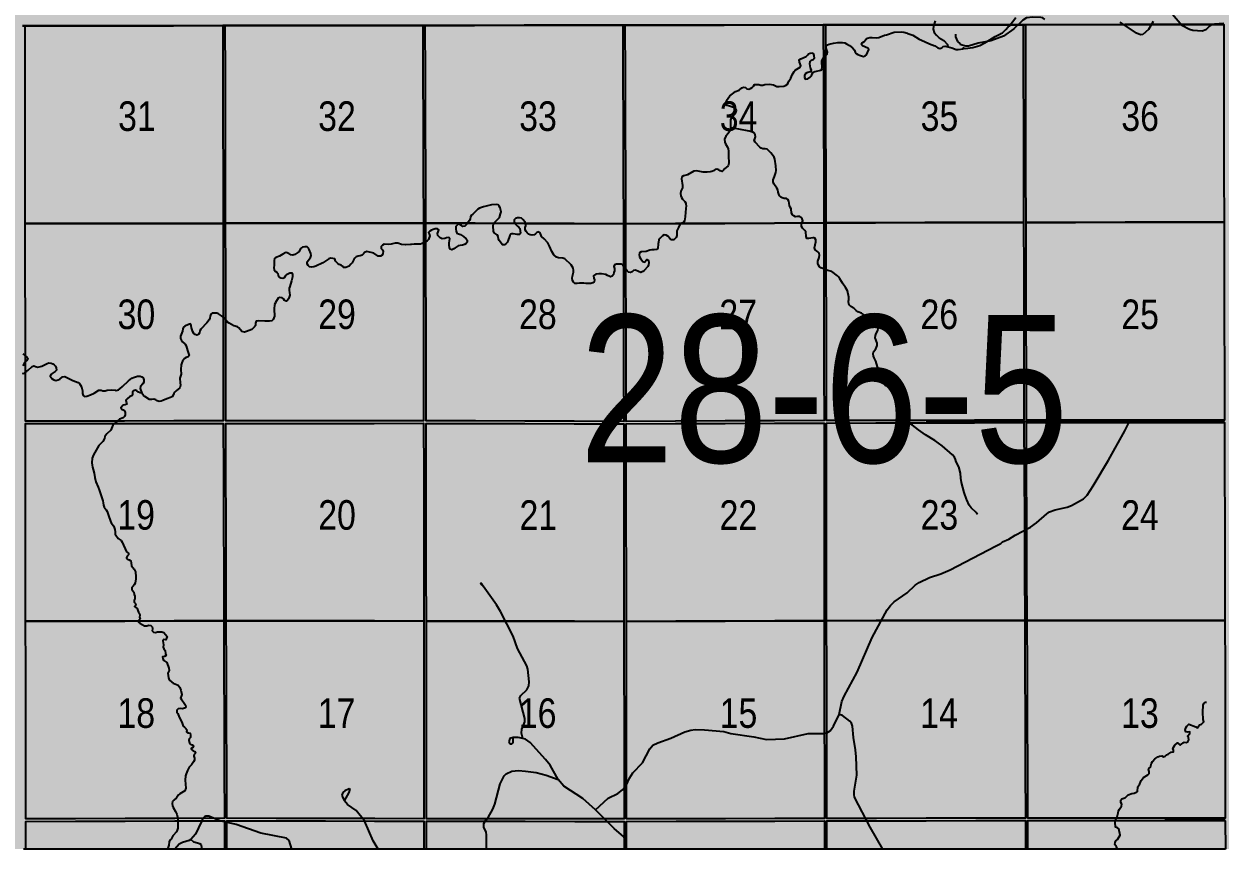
# Model space of a CAD drawing. Extents: x 639460 to 650829, y 5702863 to 5715975.
# Drawn here: x 645853.1 to 646177, y 5711990 to 5712213.5 of the extents above; entities that cross this region are included whole.
import ezdxf

# ---------------------------------------------------------------- set-up
doc = ezdxf.new("R2010")
doc.units = 0
doc.header["$LTSCALE"] = 5
doc.linetypes.add('DASHED2', pattern=[9.525, 6.35, -3.175])
for name, color, linetype in [('Quarters', 8, 'Continuous'), ('RoadSeg', 57, 'DASHED2'), ('T-WATER', 160, 'Continuous')]:
    doc.layers.add(name, color=color, linetype=linetype)
doc.layers.add('ROUTE-MAP-BACKGROUND-H', color=7, linetype='Continuous', true_color=0xf0ebff)
doc.styles.add('120', font='ARIALN.TTF', dxfattribs={"height": 13})

msp = doc.modelspace()

# ---------------------------------------------------------------- hatches: boundary and pattern name
at = {"layer": 'ROUTE-MAP-BACKGROUND-H'}
h = msp.add_hatch(color=256, dxfattribs=at)
h.dxf.hatch_style = 1
h.paths.add_polyline_path([(644722.08, 5712923.1), (644716.33, 5711989.96), (646823.87, 5711989.96), (646818.02, 5712923.32)])

# ---------------------------------------------------------------- linework, layer by layer
at = {"layer": 'Quarters'}
for points in [[(645852.75, 5712212.99), (645853.42, 5712212.99), (645880.18, 5712213.02), (645906.95, 5712213.06), (645907.62, 5712213.06), (645934.39, 5712213.09), (645961.13, 5712213.12), (645961.8, 5712213.12), (645988.54, 5712213.16), (646015.3, 5712213.19), (646015.97, 5712213.19), (646042.77, 5712213.22), (646069.57, 5712213.26), (646070.24, 5712213.26), (646096.98, 5712213.29), (646123.73, 5712213.32), (646124.4, 5712213.32), (646151.21, 5712213.36), (646178.02, 5712213.39)], [(646178.02, 5712213.39), (646151.21, 5712213.36), (646124.4, 5712213.32), (646123.73, 5712213.32), (646096.98, 5712213.29), (646070.24, 5712213.26), (646069.57, 5712213.26), (646042.77, 5712213.22), (646015.97, 5712213.19), (646015.3, 5712213.19), (645988.54, 5712213.16), (645961.8, 5712213.12), (645961.13, 5712213.12), (645934.39, 5712213.09), (645907.62, 5712213.06), (645906.95, 5712213.06), (645880.18, 5712213.02), (645853.42, 5712212.99), (645852.75, 5712212.99)], [(646178.47, 5711989.96), (645852.98, 5711989.96)]]:
    msp.add_lwpolyline(points, dxfattribs=at)
for points in [[(645866.87, 5712159.46), (645853.47, 5712159.45), (645853.45, 5712172.83), (645853.44, 5712186.22), (645853.43, 5712199.61), (645853.42, 5712212.99), (645866.8, 5712213.01), (645880.18, 5712213.02), (645893.57, 5712213.04), (645906.95, 5712213.06), (645906.98, 5712199.67), (645907, 5712186.28), (645907.03, 5712172.89), (645907.06, 5712159.49), (645893.66, 5712159.48), (645880.26, 5712159.47), (645866.87, 5712159.46)], [(645921.12, 5712159.51), (645907.73, 5712159.5), (645907.7, 5712172.89), (645907.67, 5712186.28), (645907.65, 5712199.67), (645907.62, 5712213.06), (645921.01, 5712213.07), (645934.39, 5712213.09), (645947.76, 5712213.11), (645961.13, 5712213.12), (645961.17, 5712199.73), (645961.21, 5712186.33), (645961.26, 5712172.94), (645961.3, 5712159.55), (645947.9, 5712159.53), (645934.51, 5712159.52), (645921.12, 5712159.51)], [(645975.34, 5712159.5), (645961.97, 5712159.55), (645961.92, 5712172.94), (645961.88, 5712186.33), (645961.84, 5712199.73), (645961.8, 5712213.12), (645975.17, 5712213.14), (645988.54, 5712213.16), (646001.92, 5712213.17), (646015.3, 5712213.19), (646015.34, 5712199.65), (646015.38, 5712186.12), (646015.42, 5712172.74), (646015.46, 5712159.36), (646002.09, 5712159.41), (645988.71, 5712159.45), (645975.34, 5712159.5)], [(646029.53, 5712159.43), (646016.13, 5712159.36), (646016.09, 5712172.74), (646016.05, 5712186.12), (646016.01, 5712199.66), (646015.97, 5712213.19), (646029.37, 5712213.21), (646042.77, 5712213.22), (646056.17, 5712213.24), (646069.57, 5712213.26), (646069.61, 5712199.83), (646069.65, 5712186.41), (646069.69, 5712173.02), (646069.73, 5712159.63), (646056.33, 5712159.56), (646042.93, 5712159.49), (646029.53, 5712159.43)], [(646083.76, 5712159.66), (646070.4, 5712159.63), (646070.36, 5712173.02), (646070.32, 5712186.41), (646070.28, 5712199.83), (646070.24, 5712213.26), (646083.61, 5712213.27), (646096.98, 5712213.29), (646110.35, 5712213.3), (646123.73, 5712213.32), (646123.75, 5712199.93), (646123.78, 5712186.53), (646123.81, 5712173.14), (646123.83, 5712159.74), (646110.47, 5712159.72), (646097.12, 5712159.69), (646083.76, 5712159.66)], [(646137.91, 5712159.76), (646124.5, 5712159.74), (646124.48, 5712173.14), (646124.45, 5712186.53), (646124.42, 5712199.93), (646124.4, 5712213.32), (646137.8, 5712213.34), (646151.21, 5712213.36), (646164.62, 5712213.37), (646178.02, 5712213.39), (646178.05, 5712199.99), (646178.08, 5712186.59), (646178.1, 5712173.19), (646178.13, 5712159.79), (646164.72, 5712159.78), (646151.32, 5712159.77), (646137.91, 5712159.76)], [(645866.91, 5712105.92), (645853.52, 5712105.9), (645853.51, 5712119.29), (645853.49, 5712132.67), (645853.48, 5712146.06), (645853.47, 5712159.45), (645866.87, 5712159.46), (645880.26, 5712159.47), (645893.66, 5712159.48), (645907.06, 5712159.49), (645907.07, 5712146.11), (645907.07, 5712132.73), (645907.08, 5712119.35), (645907.09, 5712105.97), (645893.7, 5712105.95), (645880.31, 5712105.94), (645866.91, 5712105.92)], [(645921.16, 5712105.97), (645907.76, 5712105.97), (645907.75, 5712119.35), (645907.74, 5712132.73), (645907.74, 5712146.11), (645907.73, 5712159.5), (645921.12, 5712159.51), (645934.51, 5712159.52), (645947.9, 5712159.53), (645961.3, 5712159.55), (645961.31, 5712146.16), (645961.33, 5712132.77), (645961.34, 5712119.38), (645961.36, 5712105.99), (645947.96, 5712105.98), (645934.56, 5712105.98), (645921.16, 5712105.97)], [(645975.4, 5712105.95), (645962.03, 5712105.98), (645962.01, 5712119.37), (645962, 5712132.76), (645961.98, 5712146.16), (645961.97, 5712159.55), (645975.34, 5712159.5), (645988.71, 5712159.45), (646002.09, 5712159.41), (646015.46, 5712159.36), (646015.48, 5712145.98), (646015.49, 5712132.6), (646015.51, 5712119.22), (646015.53, 5712105.84), (646002.15, 5712105.88), (645988.77, 5712105.91), (645975.4, 5712105.95)], [(646029.59, 5712105.9), (646016.2, 5712105.84), (646016.18, 5712119.22), (646016.16, 5712132.6), (646016.15, 5712145.98), (646016.13, 5712159.36), (646029.53, 5712159.43), (646042.93, 5712159.49), (646056.33, 5712159.56), (646069.73, 5712159.63), (646069.74, 5712146.24), (646069.75, 5712132.85), (646069.77, 5712119.45), (646069.78, 5712106.06), (646056.38, 5712106.01), (646042.99, 5712105.95), (646029.59, 5712105.9)], [(646083.82, 5712106.09), (646070.45, 5712106.06), (646070.44, 5712119.46), (646070.42, 5712132.85), (646070.41, 5712146.24), (646070.4, 5712159.63), (646083.76, 5712159.66), (646097.12, 5712159.69), (646110.47, 5712159.72), (646123.83, 5712159.74), (646123.86, 5712146.35), (646123.89, 5712132.96), (646123.91, 5712119.56), (646123.94, 5712106.17), (646110.57, 5712106.14), (646097.19, 5712106.12), (646083.82, 5712106.09)], [(646138.02, 5712106.17), (646124.61, 5712106.17), (646124.58, 5712119.56), (646124.56, 5712132.96), (646124.53, 5712146.35), (646124.5, 5712159.74), (646137.91, 5712159.76), (646151.32, 5712159.77), (646164.72, 5712159.78), (646178.13, 5712159.79), (646178.16, 5712146.39), (646178.19, 5712132.99), (646178.21, 5712119.59), (646178.24, 5712106.19), (646164.83, 5712106.19), (646151.42, 5712106.18), (646138.02, 5712106.17)], [(645866.99, 5712051.72), (645853.57, 5712051.69), (645853.56, 5712065.07), (645853.55, 5712078.46), (645853.53, 5712091.84), (645853.52, 5712105.23), (645866.91, 5712105.25), (645880.31, 5712105.27), (645893.7, 5712105.28), (645907.09, 5712105.3), (645907.13, 5712091.93), (645907.16, 5712078.56), (645907.2, 5712065.18), (645907.24, 5712051.81), (645893.82, 5712051.78), (645880.4, 5712051.75), (645866.99, 5712051.72)], [(645921.28, 5712051.8), (645907.91, 5712051.81), (645907.87, 5712065.18), (645907.83, 5712078.56), (645907.8, 5712091.93), (645907.76, 5712105.3), (645921.16, 5712105.31), (645934.56, 5712105.31), (645947.96, 5712105.31), (645961.36, 5712105.32), (645961.37, 5712091.93), (645961.39, 5712078.53), (645961.4, 5712065.14), (645961.42, 5712051.75), (645948.04, 5712051.77), (645934.66, 5712051.78), (645921.28, 5712051.8)], [(645975.46, 5712051.73), (645962.09, 5712051.75), (645962.07, 5712065.14), (645962.06, 5712078.53), (645962.04, 5712091.92), (645962.03, 5712105.31), (645975.4, 5712105.28), (645988.77, 5712105.24), (646002.15, 5712105.21), (646015.53, 5712105.17), (646015.54, 5712091.79), (646015.56, 5712078.41), (646015.58, 5712065.03), (646015.59, 5712051.65), (646002.22, 5712051.68), (645988.84, 5712051.7), (645975.46, 5712051.73)], [(646029.65, 5712051.7), (646016.26, 5712051.66), (646016.25, 5712065.04), (646016.23, 5712078.42), (646016.21, 5712091.8), (646016.2, 5712105.17), (646029.59, 5712105.23), (646042.99, 5712105.28), (646056.39, 5712105.34), (646069.78, 5712105.39), (646069.79, 5712092), (646069.8, 5712078.61), (646069.82, 5712065.22), (646069.83, 5712051.83), (646056.44, 5712051.79), (646043.05, 5712051.74), (646029.65, 5712051.7)], [(646083.91, 5712051.86), (646070.5, 5712051.83), (646070.49, 5712065.22), (646070.47, 5712078.61), (646070.46, 5712092), (646070.45, 5712105.4), (646083.82, 5712105.42), (646097.2, 5712105.45), (646110.57, 5712105.47), (646123.94, 5712105.5), (646123.99, 5712092.11), (646124.04, 5712078.71), (646124.09, 5712065.32), (646124.13, 5712051.93), (646110.72, 5712051.91), (646097.32, 5712051.88), (646083.91, 5712051.86)], [(646138.19, 5712051.93), (646124.8, 5712051.93), (646124.75, 5712065.32), (646124.71, 5712078.71), (646124.66, 5712092.11), (646124.61, 5712105.5), (646138.02, 5712105.5), (646151.43, 5712105.51), (646164.83, 5712105.52), (646178.24, 5712105.52), (646178.27, 5712092.12), (646178.3, 5712078.72), (646178.32, 5712065.32), (646178.35, 5712051.92), (646164.96, 5712051.92), (646151.58, 5712051.93), (646138.19, 5712051.93)], [(645867.07, 5711998.19), (645853.63, 5711998.14), (645853.61, 5712011.53), (645853.6, 5712024.91), (645853.59, 5712038.3), (645853.57, 5712051.69), (645866.99, 5712051.72), (645880.4, 5712051.75), (645893.82, 5712051.78), (645907.24, 5712051.81), (645907.27, 5712038.44), (645907.31, 5712025.07), (645907.35, 5712011.69), (645907.38, 5711998.32), (645893.94, 5711998.27), (645880.5, 5711998.23), (645867.07, 5711998.19)], [(645921.4, 5711998.28), (645908.05, 5711998.32), (645908.02, 5712011.69), (645907.98, 5712025.06), (645907.94, 5712038.44), (645907.91, 5712051.81), (645921.28, 5712051.8), (645934.66, 5712051.78), (645948.04, 5712051.77), (645961.42, 5712051.75), (645961.43, 5712038.36), (645961.45, 5712024.97), (645961.45, 5712011.58), (645961.45, 5711998.19), (645948.1, 5711998.22), (645934.75, 5711998.25), (645921.4, 5711998.28)], [(645975.5, 5711998.18), (645962.12, 5711998.19), (645962.12, 5712011.58), (645962.12, 5712024.97), (645962.1, 5712038.36), (645962.09, 5712051.75), (645975.46, 5712051.73), (645988.84, 5712051.7), (646002.22, 5712051.68), (646015.59, 5712051.65), (646015.61, 5712038.27), (646015.62, 5712024.9), (646015.63, 5712011.51), (646015.64, 5711998.13), (646002.26, 5711998.14), (645988.88, 5711998.16), (645975.5, 5711998.18)], [(646029.71, 5711998.17), (646016.31, 5711998.13), (646016.3, 5712011.51), (646016.29, 5712024.9), (646016.28, 5712038.28), (646016.26, 5712051.66), (646029.65, 5712051.7), (646043.05, 5712051.74), (646056.44, 5712051.79), (646069.83, 5712051.83), (646069.84, 5712038.44), (646069.86, 5712025.05), (646069.87, 5712011.66), (646069.88, 5711998.26), (646056.49, 5711998.23), (646043.11, 5711998.2), (646029.71, 5711998.17)], [(646083.99, 5711998.29), (646070.55, 5711998.27), (646070.54, 5712011.66), (646070.53, 5712025.05), (646070.51, 5712038.44), (646070.5, 5712051.83), (646083.91, 5712051.86), (646097.32, 5712051.88), (646110.72, 5712051.91), (646124.13, 5712051.93), (646124.18, 5712038.54), (646124.23, 5712025.15), (646124.28, 5712011.75), (646124.32, 5711998.36), (646110.88, 5711998.34), (646097.44, 5711998.31), (646083.99, 5711998.29)], [(646138.36, 5711998.35), (646124.99, 5711998.36), (646124.95, 5712011.75), (646124.9, 5712025.15), (646124.85, 5712038.54), (646124.8, 5712051.93), (646138.19, 5712051.93), (646151.58, 5712051.93), (646164.96, 5712051.92), (646178.35, 5712051.92), (646178.38, 5712038.52), (646178.4, 5712025.12), (646178.43, 5712011.72), (646178.46, 5711998.32), (646165.09, 5711998.33), (646151.73, 5711998.34), (646138.36, 5711998.35)], [(645907.39, 5711989.96), (645853.64, 5711989.96), (645853.63, 5711997.47), (645867.07, 5711997.52), (645880.51, 5711997.56), (645893.94, 5711997.6), (645907.38, 5711997.65), (645907.39, 5711989.96)], [(645961.45, 5711989.96), (645908.06, 5711989.96), (645908.05, 5711997.65), (645921.4, 5711997.61), (645934.74, 5711997.58), (645948.09, 5711997.55), (645961.45, 5711997.52), (645961.45, 5711989.96)], [(646015.63, 5711989.96), (645962.12, 5711989.96), (645962.12, 5711997.52), (645975.5, 5711997.51), (645988.88, 5711997.49), (646002.26, 5711997.47), (646015.64, 5711997.46), (646015.63, 5711989.96)], [(646069.9, 5711989.96), (646016.3, 5711989.96), (646016.31, 5711997.46), (646029.71, 5711997.5), (646043.11, 5711997.53), (646056.49, 5711997.56), (646069.88, 5711997.59), (646069.9, 5711989.96)], [(646124.35, 5711989.96), (646070.57, 5711989.96), (646070.55, 5711997.6), (646083.99, 5711997.62), (646097.44, 5711997.64), (646110.88, 5711997.67), (646124.33, 5711997.69), (646124.35, 5711989.96)], [(646178.47, 5711989.96), (646125.02, 5711989.96), (646125, 5711997.69), (646138.36, 5711997.68), (646151.73, 5711997.67), (646165.1, 5711997.66), (646178.46, 5711997.65), (646178.47, 5711989.96)]]:
    msp.add_lwpolyline(points, close=True, dxfattribs=at)
at = {"layer": 'RoadSeg'}
msp.add_line((646151.28, 5712103.29), (646152.52, 5712105.82), dxfattribs=at)
for points in [[(646129.58, 5712214.75), (646129.06, 5712215.13), (646128.53, 5712215.28), (646126.3, 5712215.31), (646124.66, 5712215.13), (646123.65, 5712214.52), (646121.21, 5712212.23), (646118.39, 5712210.18), (646114.92, 5712208.91), (646111.54, 5712208.31), (646108.88, 5712207.49), (646108.18, 5712207.47), (646106.83, 5712207.85), (646106.77, 5712208.12), (646106.02, 5712208.8), (646105.46, 5712210.02), (646105.48, 5712210.72)], [(646158.88, 5712214.2), (646157.69, 5712211.97), (646156.11, 5712210.62), (646155.45, 5712210.57), (646154.39, 5712211.04), (646149.95, 5712213.96)], [(646178.02, 5712213.63), (646175.55, 5712213.49), (646174.68, 5712213.28), (646174.14, 5712212.93), (646173.18, 5712211.93), (646172.23, 5712211.59), (646169.67, 5712211.73), (646168.78, 5712211.99), (646166.68, 5712213.11), (646164.13, 5712216.05)], [(646152.52, 5712105.82), (646133.66, 5712105.86), (646109.8, 5712105.62), (646097.46, 5712105.65)], [(646178.24, 5712105.83), (646164.44, 5712105.81), (646163.78, 5712105.93), (646152.52, 5712105.82)], [(646073.9, 5712026.41), (646074.6, 5712029.98), (646075.21, 5712031.43), (646078.73, 5712037.89), (646082.8, 5712047.3), (646086.91, 5712054.78), (646087.75, 5712055.99), (646088.81, 5712056.99), (646092.28, 5712059.39), (646094.5, 5712061.46), (646095.59, 5712062.16), (646098.39, 5712063.51), (646101.45, 5712064.55), (646103.92, 5712065.65), (646116.26, 5712071.99), (646117.65, 5712072.75), (646118.09, 5712073.17), (646119.85, 5712073.95), (646121.51, 5712075), (646125.67, 5712077.18), (646127.37, 5712078.36), (646130.11, 5712080.81), (646130.85, 5712081.29), (646132.37, 5712081.88), (646135.66, 5712082.59), (646136.8, 5712083.05), (646140.09, 5712084.89), (646141.05, 5712085.86), (646142.69, 5712088.35), (646146.82, 5712095.32), (646151.28, 5712103.29)], [(645977.43, 5712061.18), (645977.15, 5712061.92), (645976.79, 5712062.03), (645976.81, 5712061.69), (645977.43, 5712061.18)], [(645988.26, 5712019.95), (645987.84, 5712021.36), (645987.97, 5712022.43), (645988.73, 5712024.44), (645988.75, 5712025.37), (645987.28, 5712030.84), (645987.67, 5712031.6), (645989.34, 5712033.11), (645989.87, 5712034.17), (645989.91, 5712035.26), (645989.54, 5712038.67), (645989.3, 5712039.58), (645986.8, 5712044.35), (645985.6, 5712047.68), (645982.2, 5712054.34), (645981.11, 5712056.11), (645977.43, 5712061.18)], [(646007.93, 5712000.63), (646011.32, 5712003.76), (646013.98, 5712005.05), (646015.21, 5712006.02), (646016.21, 5712007.19), (646017.13, 5712009.16), (646018.04, 5712010.66), (646020.62, 5712013.35), (646022.63, 5712017.13), (646023.39, 5712018.1), (646024.74, 5712018.77), (646028.31, 5712020.03), (646032.12, 5712021.72), (646033.74, 5712022.2), (646034.91, 5712022.34), (646037.44, 5712022.3), (646042.62, 5712021.78), (646044.54, 5712021.29), (646050.81, 5712020.34), (646054.18, 5712019.65), (646059.09, 5712019.84), (646065.46, 5712021.32), (646069.62, 5712021.3), (646070.59, 5712021.5), (646071.48, 5712022.04), (646072.34, 5712023.22), (646073.9, 5712026.41)], [(646085.75, 5711989.96), (646082.25, 5711995.88), (646078.08, 5712004), (646077.91, 5712004.77), (646077.96, 5712005.63), (646078.69, 5712010.01), (646078.53, 5712014.91), (646078.35, 5712016.85), (646077.75, 5712020.23), (646077.54, 5712023.24), (646077.23, 5712024.04), (646076.75, 5712024.59), (646074.82, 5712026.11), (646073.9, 5712026.41)], [(645985.57, 5712020.2), (645984.67, 5712019.96), (645984.41, 5712019), (645984.82, 5712018.49), (645985.22, 5712018.44), (645985.6, 5712018.76), (645985.57, 5712020.2)], [(645988.26, 5712019.95), (645986.97, 5712020.19), (645985.57, 5712020.2)], [(645997.77, 5712008.78), (645995.62, 5712012.71), (645994.36, 5712014.25), (645990.2, 5712018.8), (645988.96, 5712019.73), (645988.26, 5712019.95)], [(645978.39, 5711989.96), (645978.35, 5711993.86), (645978.27, 5711994.52), (645977.68, 5711995.94), (645977.67, 5711996.91), (645978.16, 5711997.76), (645978.85, 5711998.54), (645980.08, 5712000.8), (645980.59, 5712002.15), (645982.04, 5712007.61), (645983.17, 5712009.77), (645983.72, 5712010.39), (645985.28, 5712011.08), (645987.01, 5712011.26), (645988.91, 5712011.11), (645991.83, 5712010.69), (645994.57, 5712009.98), (645997.77, 5712008.78)], [(645939.94, 5712003.03), (645941.17, 5712005.26), (645941.42, 5712006.15), (645941.16, 5712006.26), (645940.05, 5712005.76), (645939.43, 5712005.27), (645939.18, 5712004.58), (645939.43, 5712003.84), (645939.94, 5712003.03)], [(646007.93, 5712000.63), (646004.48, 5712003.69), (645999.28, 5712006.98), (645997.77, 5712008.78)], [(645949.06, 5711989.96), (645947.72, 5711992.21), (645945.31, 5711997.64), (645943.12, 5712000.37), (645940.71, 5712002.07), (645939.94, 5712003.03)], [(646016.2, 5711989.96), (646016.14, 5711991.9), (646015.92, 5711992.64), (646015.54, 5711993.28), (646012.94, 5711995.55), (646007.93, 5712000.63)], [(645925.65, 5711989.96), (645924.93, 5711992.3), (645924.18, 5711992.89), (645917.3, 5711994.29), (645910.57, 5711996.61), (645906.13, 5711997.61), (645903.2, 5711998.86), (645902.4, 5711998.85), (645902.03, 5711998.73), (645901.45, 5711998.18), (645901.2, 5711997.42), (645899.53, 5711994.03), (645898.33, 5711992.6)], [(646178.45, 5711998.05), (646176.7, 5711997.98), (646168.97, 5711998.06), (646162.04, 5711998.04)], [(645898.33, 5711992.6), (645897.88, 5711992.28), (645896.04, 5711991.77), (645895.16, 5711991.33), (645893.98, 5711989.96)], [(645901.04, 5711989.96), (645901.26, 5711990.32), (645901.18, 5711991.09), (645900.76, 5711991.4), (645899.1, 5711991.85), (645898.33, 5711992.6)]]:
    msp.add_lwpolyline(points, dxfattribs=at)
at = {"layer": 'T-WATER', "linetype": 'Continuous'}
for points in [[(646099.85, 5712214.34), (646099.39, 5712212.89), (646099.31, 5712212.07), (646099.64, 5712211.24), (646100.25, 5712210.44), (646100.98, 5712209.79), (646102.25, 5712209.02), (646103.23, 5712207.97), (646103.3, 5712207.33), (646104.43, 5712207.03), (646105.57, 5712206.61), (646106.15, 5712206.56), (646107.46, 5712206.79), (646107.58, 5712207.08), (646108.05, 5712206.9), (646110.11, 5712207.16), (646111.94, 5712207.66), (646113.31, 5712208.37), (646114.7, 5712209.25), (646116.14, 5712210.1), (646117.58, 5712210.88), (646117.67, 5712210.89), (646118.09, 5712211.14), (646118.54, 5712211.57), (646119.01, 5712212.05), (646119.67, 5712212.73), (646119.89, 5712212.95), (646121.74, 5712215.24)], [(646044.58, 5712185.38), (646044.58, 5712186.3), (646044.52, 5712186.92), (646044.59, 5712187.52), (646044.75, 5712188.02), (646044.99, 5712188.45), (646045.61, 5712189.15), (646045.88, 5712189.56), (646046.07, 5712190.03), (646045.84, 5712190.49), (646045.47, 5712190.78), (646045.02, 5712191.01), (646043.96, 5712191.31), (646043.49, 5712191.44), (646043.16, 5712191.99), (646043.39, 5712192.8), (646044.32, 5712194), (646045.02, 5712194.61), (646045.8, 5712195.2), (646046.78, 5712195.59), (646047.55, 5712196.19), (646047.99, 5712196.42), (646048.52, 5712196.29), (646048.85, 5712195.94), (646049.39, 5712195.84), (646049.89, 5712196.06), (646050.32, 5712196.33), (646050.66, 5712196.66), (646050.92, 5712197.07), (646051.52, 5712197.15), (646052.11, 5712197.1), (646052.64, 5712196.95), (646053.24, 5712196.94), (646053.78, 5712197.09), (646055.02, 5712197.24), (646056.12, 5712197.04), (646057.04, 5712196.61), (646057.62, 5712196.54), (646058.88, 5712196.68), (646059.38, 5712196.86), (646059.76, 5712197.15), (646060.03, 5712197.54), (646060.25, 5712198.01), (646060.78, 5712198.86), (646061.2, 5712199.77), (646061.68, 5712200.62), (646062, 5712201.01), (646063.34, 5712201.77), (646063.54, 5712202.21), (646063.35, 5712202.72), (646063.11, 5712203.18), (646063.09, 5712203.77), (646063.51, 5712204.05), (646064.94, 5712204.69), (646065.37, 5712205.16), (646065.59, 5712205.39), (646066.02, 5712205.64), (646066.03, 5712205.64), (646066.65, 5712205.68), (646066.86, 5712205.54), (646067.07, 5712204.96), (646067.13, 5712204.18), (646066.86, 5712203.77), (646066.34, 5712203.6), (646066.04, 5712203.38), (646065.94, 5712203.31), (646065.84, 5712202.75), (646066.05, 5712201.62), (646066.06, 5712201.55), (646066.26, 5712201.07), (646066.21, 5712200.56), (646066.06, 5712200.52), (646065.39, 5712200.34), (646065.11, 5712200.26), (646064.7, 5712199.99), (646064.46, 5712199.57), (646064.46, 5712198.98), (646064.74, 5712198.6), (646065.37, 5712198.61), (646065.4, 5712198.63), (646066.06, 5712199.13), (646066.09, 5712199.15), (646066.42, 5712199.5), (646066.57, 5712200), (646066.87, 5712200.44), (646067.31, 5712200.6), (646069.04, 5712200.99), (646069.25, 5712201.45), (646069.19, 5712203.41), (646069.35, 5712203.92), (646069.61, 5712204.33), (646070.68, 5712205.33), (646070.74, 5712205.86), (646070.4, 5712206.93), (646070.35, 5712207.52), (646070.7, 5712207.83), (646071.21, 5712208.01), (646072.34, 5712208.27), (646073.55, 5712208.46), (646074.83, 5712208.48), (646075.38, 5712208.36), (646075.85, 5712208.17), (646076.71, 5712207.71), (646077.46, 5712207.09), (646078.06, 5712206.4), (646078.24, 5712205.91), (646078.53, 5712205.51), (646078.94, 5712205.23), (646079.39, 5712205.03), (646080.44, 5712204.74), (646080.97, 5712204.84), (646081.33, 5712205.19), (646081.94, 5712206.61), (646081.63, 5712207), (646080.24, 5712207.62), (646079.92, 5712207.96), (646080.11, 5712208.44), (646080.53, 5712208.7), (646081.21, 5712209.37), (646081.6, 5712209.68), (646082.16, 5712209.82), (646082.83, 5712209.87), (646084.05, 5712209.77), (646084.63, 5712209.85), (646086.16, 5712210.45), (646086.74, 5712210.58), (646088.81, 5712211.25), (646090.82, 5712211.36), (646091.41, 5712211.3), (646092.42, 5712211), (646092.51, 5712210.97), (646093.86, 5712210.44), (646095.52, 5712209.39), (646096.96, 5712208.72), (646098.36, 5712208.11), (646099.84, 5712207.59), (646100.64, 5712207.03), (646101.17, 5712206.9), (646101.68, 5712207.07), (646102.09, 5712207.37), (646102.62, 5712207.53), (646103.3, 5712207.33)], [(646111.34, 5712080.63), (646110.97, 5712081.11), (646109.6, 5712082.44), (646109.05, 5712083.18), (646108.42, 5712084.54), (646108.35, 5712084.75), (646107.76, 5712086.57), (646107.05, 5712089.24), (646106.85, 5712090.49), (646106.75, 5712091.81), (646106.28, 5712093.51), (646105.57, 5712094.89), (646105.42, 5712095.5), (646105.09, 5712096.11), (646104.61, 5712096.74), (646101.76, 5712099.25), (646099.8, 5712100.64), (646097.28, 5712102.18), (646095.33, 5712103.57), (646093.78, 5712104.77), (646092.85, 5712105.32), (646092.64, 5712105.44), (646092.1, 5712105.77), (646091.85, 5712106.21), (646091.71, 5712106.76), (646091.74, 5712109.31), (646092.09, 5712110.28), (646091.69, 5712111.22), (646091.68, 5712111.24), (646091.49, 5712111.91), (646091.39, 5712112.26), (646090.92, 5712113.18), (646090.6, 5712113.56), (646089.39, 5712114.34), (646087.97, 5712114.92), (646086.98, 5712115.25), (646086.56, 5712115.51), (646086.28, 5712115.9), (646085.85, 5712116.87), (646085.51, 5712117.22), (646085.3, 5712117.69), (646085.33, 5712118.27), (646085.17, 5712118.79), (646084.31, 5712120.59), (646083.81, 5712122.16), (646083.34, 5712123.03), (646083.15, 5712123.52), (646083.11, 5712124.15), (646083.22, 5712124.68), (646083.78, 5712125.48), (646084.01, 5712125.91), (646084.18, 5712126.4), (646084.18, 5712127), (646083.65, 5712128.52), (646083.75, 5712129.09), (646083.91, 5712129.61), (646084.4, 5712130.46), (646084.48, 5712130.98), (646084.28, 5712131.44), (646083.39, 5712132.61), (646082.78, 5712133.35), (646082.03, 5712133.87), (646080.76, 5712134.63), (646079.9, 5712135.15), (646078.93, 5712135.52), (646078.5, 5712135.86), (646077.86, 5712136.53), (646077.04, 5712137), (646076.7, 5712137.29), (646076.47, 5712137.72), (646076.39, 5712138.33), (646076.41, 5712138.4), (646076.5, 5712138.89), (646076.51, 5712139.52), (646076.11, 5712141.24), (646075.6, 5712142.09), (646074.75, 5712143.27), (646074.53, 5712143.75), (646074.06, 5712144.49), (646073.74, 5712144.96), (646073.41, 5712145.31), (646071.87, 5712146.42), (646070.85, 5712146.73), (646069.93, 5712147.12), (646068.93, 5712147.43), (646068.56, 5712147.75), (646068.28, 5712148.16), (646068.09, 5712148.65), (646068.13, 5712149.26), (646068.49, 5712150.26), (646068.56, 5712150.84), (646068.45, 5712151.42), (646068.12, 5712151.76), (646067.4, 5712152.35), (646067.25, 5712152.87), (646067.6, 5712154.5), (646067.55, 5712155.06), (646067.26, 5712155.46), (646067.01, 5712155.53), (646066.74, 5712155.59), (646066.23, 5712155.48), (646065.65, 5712155.35), (646065.56, 5712155.36), (646065.15, 5712155.43), (646064.96, 5712155.9), (646064.88, 5712157.19), (646064.63, 5712157.6), (646063.93, 5712158.21), (646063.73, 5712158.66), (646063.72, 5712159.23), (646064.05, 5712160.21), (646063.91, 5712160.75), (646063.61, 5712161.11), (646063.2, 5712161.33), (646062.6, 5712161.35), (646062.05, 5712161.27), (646061.62, 5712161.51), (646061.29, 5712161.83), (646061.02, 5712162.25), (646060.9, 5712163.45), (646060.62, 5712163.85), (646060.43, 5712164.33), (646060.38, 5712164.88), (646060.37, 5712164.97), (646060.22, 5712165.51), (646060, 5712165.95), (646059.6, 5712166.23), (646059, 5712166.27), (646058.48, 5712166.38), (646058.06, 5712166.61), (646057.75, 5712166.98), (646057.51, 5712167.42), (646057.35, 5712167.95), (646057.24, 5712168.55), (646057.02, 5712169.02), (646056.19, 5712170.23), (646055.97, 5712170.71), (646055.98, 5712171.31), (646056.38, 5712172.22), (646056.69, 5712173.24), (646056.78, 5712173.79), (646056.71, 5712175.05), (646056.47, 5712176.87), (646056.29, 5712177.39), (646055.42, 5712178.58), (646054.73, 5712179.27), (646054.37, 5712179.56), (646053.83, 5712179.67), (646053.23, 5712179.7), (646052.76, 5712179.86), (646052.37, 5712180.14), (646051.1, 5712181.49), (646050.89, 5712181.9), (646051.09, 5712182.35), (646051.22, 5712182.89), (646051.16, 5712183.52), (646050.92, 5712183.94), (646050.53, 5712184.19), (646049.51, 5712184.5), (646046.72, 5712185.03), (646044.58, 5712185.38), (646044.34, 5712184.62), (646043.8, 5712183.81), (646043.18, 5712183.08), (646042.85, 5712182.33), (646042.89, 5712181.48), (646043.09, 5712181.01), (646043.63, 5712180.16), (646043.84, 5712179.66), (646043.92, 5712179.05), (646043.89, 5712177.8), (646043.99, 5712175.8), (646043.85, 5712175.07), (646042.8, 5712174.28), (646042.54, 5712173.88), (646042.18, 5712173.58), (646041.66, 5712173.69), (646041.26, 5712173.97), (646040.77, 5712174.14), (646040.27, 5712174.04), (646039.87, 5712173.74), (646039.4, 5712173.52), (646038.95, 5712173.48), (646038.11, 5712173.4), (646037.08, 5712173.4), (646035.73, 5712173.63), (646035.13, 5712173.68), (646034.52, 5712173.64), (646032.79, 5712172.65), (646031.73, 5712172.35), (646031.3, 5712172.08), (646031.2, 5712171.57), (646031.47, 5712169.74), (646031.46, 5712169.12), (646031.02, 5712168.19), (646030.91, 5712167.62), (646030.97, 5712166.99), (646031.16, 5712166.48), (646031.43, 5712166.07), (646032.13, 5712165.41), (646032.35, 5712164.93), (646032.4, 5712164.7), (646032.47, 5712164.35), (646032.29, 5712162.51), (646032.21, 5712161.25), (646031.97, 5712160.16), (646031.71, 5712159.74), (646031.25, 5712159.52), (646030.85, 5712159.24), (646030.55, 5712158.86), (646030.38, 5712158.37), (646029.89, 5712157.49), (646029.88, 5712156.19), (646029.77, 5712155.65), (646029.1, 5712155), (646028.5, 5712155.05), (646028.14, 5712155.33), (646027.51, 5712156.03), (646027.08, 5712156.27), (646026.5, 5712156.34), (646026.06, 5712156.08), (646025.36, 5712155.41), (646025.05, 5712155.02), (646025, 5712154.42), (646024.84, 5712153.91), (646024.74, 5712152.69), (646024.39, 5712152.38), (646023.77, 5712152.3), (646023.16, 5712152.33), (646022.6, 5712152.22), (646021.58, 5712151.89), (646020.3, 5712151.78), (646019.84, 5712151.54), (646019.74, 5712150.97), (646019.84, 5712150.38), (646020.1, 5712149.94), (646020.73, 5712149.2), (646021.18, 5712148.98), (646021.81, 5712149.71), (646022.22, 5712149.45), (646022.31, 5712148.85), (646022.24, 5712148.26), (646022.04, 5712147.79), (646021.09, 5712146.72), (646020.68, 5712146.42), (646020.18, 5712146.21), (646019.55, 5712146.49), (646018.73, 5712146.77), (646018.17, 5712146.69), (646017.87, 5712146.33), (646017.34, 5712146.17), (646016.8, 5712146.26), (646016.43, 5712146.59), (646015.57, 5712147.78), (646015.33, 5712148.23), (646014.88, 5712148.44), (646013.54, 5712148.39), (646013, 5712148.24), (646012.82, 5712147.76), (646013.01, 5712147.26), (646013.06, 5712146.63), (646012.85, 5712146.17), (646012.74, 5712145.61), (646012.47, 5712145.25), (646012.45, 5712145.22), (646011.98, 5712144.98), (646011.81, 5712145.05), (646011.11, 5712145.36), (646010.66, 5712145.63), (646009.49, 5712145.79), (646008.84, 5712145.82), (646008.02, 5712145.75), (646007.36, 5712145.23), (646007.43, 5712144.66), (646007.65, 5712144.19), (646007.54, 5712143.66), (646007.15, 5712143.38), (646006.61, 5712143.22), (646005.97, 5712143.16), (646005.33, 5712143.17), (646004.78, 5712143.27), (646003.53, 5712143.28), (646002.89, 5712143.21), (646002.3, 5712143.23), (646001.92, 5712143.52), (646001.67, 5712143.97), (646001.62, 5712144.6), (646001.7, 5712145.17), (646001.97, 5712146.23), (646001.96, 5712146.84), (646001.81, 5712147.37), (646001.59, 5712147.84), (646001.32, 5712148.26), (645999.56, 5712149.91), (645999.07, 5712150.07), (645997.87, 5712150.18), (645997.38, 5712150.35), (645996.65, 5712151), (645996.07, 5712151.83), (645995.48, 5712153.31), (645995.03, 5712154.2), (645994.03, 5712155.3), (645993.31, 5712155.96), (645992.92, 5712156.94), (645992.51, 5712157.2), (645992.02, 5712157.02), (645991.66, 5712156.69), (645991.27, 5712156.41), (645990.74, 5712156.26), (645990.17, 5712156.34), (645989.76, 5712156.59), (645989.4, 5712156.91), (645989.1, 5712157.3), (645988.85, 5712157.77), (645988.81, 5712158.33), (645989, 5712158.79), (645989.07, 5712159.38), (645988.86, 5712159.84), (645988.24, 5712160.57), (645987.86, 5712160.87), (645987.31, 5712161.03), (645986.77, 5712160.98), (645986.25, 5712160.8), (645985.89, 5712160.49), (645985.83, 5712159.91), (645986.07, 5712159.47), (645986.75, 5712158.77), (645987.13, 5712158.46), (645987.4, 5712158.06), (645987.54, 5712157.49), (645987.61, 5712156.85), (645987.31, 5712156.48), (645986.72, 5712156.47), (645985.58, 5712156.64), (645985.28, 5712156.61), (645984.99, 5712156.57), (645984.67, 5712156.22), (645984.19, 5712154.7), (645983.93, 5712154.28), (645983.62, 5712153.92), (645983.22, 5712153.65), (645982.69, 5712153.68), (645981.81, 5712154.84), (645981.6, 5712155.33), (645981.5, 5712155.91), (645981.28, 5712156.36), (645980.48, 5712156.93), (645980.27, 5712157.41), (645980.21, 5712158.7), (645980.25, 5712159.33), (645980.5, 5712159.76), (645981.57, 5712160.72), (645981.86, 5712161.1), (645982.2, 5712162.08), (645982.33, 5712162.61), (645982.1, 5712163.73), (645981.83, 5712164.16), (645981.53, 5712164.52), (645980.99, 5712164.63), (645979.69, 5712164.53), (645978.66, 5712164.27), (645977.57, 5712163.93), (645976.46, 5712163.63), (645976.04, 5712163.36), (645975.42, 5712162.73), (645974.69, 5712161.99), (645974.33, 5712161.67), (645974.06, 5712161.25), (645973.94, 5712160.72), (645973.76, 5712160.24), (645972.9, 5712159.08), (645972.54, 5712158.75), (645971.99, 5712158.64), (645971.57, 5712158.87), (645971.19, 5712159.15), (645970.69, 5712159.27), (645970.09, 5712158.64), (645970.03, 5712157.93), (645970.15, 5712157.35), (645970.34, 5712156.84), (645970.78, 5712156.61), (645971.32, 5712156.47), (645972.13, 5712155.95), (645972.84, 5712155.32), (645973.15, 5712154.94), (645973.15, 5712154.36), (645972.85, 5712154), (645972.4, 5712153.76), (645971.86, 5712153.59), (645971.25, 5712153.51), (645970.71, 5712153.36), (645969.88, 5712152.84), (645969.49, 5712152.55), (645969.02, 5712152.33), (645968.56, 5712152.52), (645968.34, 5712152.98), (645968.25, 5712153.57), (645968.28, 5712154.17), (645968.48, 5712155.27), (645968.16, 5712155.63), (645967.58, 5712155.6), (645967.08, 5712155.4), (645966.35, 5712155.31), (645965.84, 5712155.59), (645965.16, 5712156.24), (645965.07, 5712156.75), (645965.31, 5712157.19), (645965.44, 5712157.71), (645965.11, 5712158.04), (645964.49, 5712158), (645963.96, 5712157.84), (645963.46, 5712157.61), (645963.02, 5712157.34), (645962.66, 5712157.03), (645962.88, 5712156.62), (645963.02, 5712156.11), (645962.66, 5712155.11), (645962.35, 5712154.75), (645961.96, 5712154.47), (645960.99, 5712154.06), (645960.5, 5712153.88), (645958.78, 5712153.81), (645958.11, 5712153.78), (645957.8, 5712153.76), (645956.54, 5712153.64), (645955.39, 5712153.8), (645954.35, 5712154.09), (645953.67, 5712154.08), (645952.59, 5712153.84), (645951.95, 5712153.79), (645950.65, 5712153.82), (645950.21, 5712153.59), (645949.86, 5712153.24), (645949.88, 5712152.71), (645950.21, 5712152.35), (645950.4, 5712151.86), (645950.34, 5712151.29), (645950.12, 5712150.84), (645949.66, 5712150.62), (645949.05, 5712150.62), (645947.89, 5712151.44), (645945.93, 5712151.88), (645945.31, 5712151.61), (645945.03, 5712151.21), (645944.67, 5712150.9), (645944.17, 5712150.71), (645943.58, 5712150.6), (645943.11, 5712150.38), (645942.74, 5712150.04), (645942.44, 5712149.66), (645941.99, 5712148.76), (645941.68, 5712148.39), (645941.15, 5712147.93), (645940.27, 5712147.5), (645939.68, 5712147.52), (645939.38, 5712147.9), (645939, 5712148.18), (645938.5, 5712148.33), (645938.12, 5712148.61), (645937.49, 5712149.29), (645937.3, 5712149.89), (645936.77, 5712150.01), (645936.17, 5712150.05), (645935.65, 5712149.9), (645934.07, 5712148.76), (645932.12, 5712147.85), (645931.58, 5712147.73), (645930.94, 5712147.58), (645930.43, 5712147.73), (645930.1, 5712148.09), (645929.83, 5712148.52), (645929.84, 5712149.1), (645930.71, 5712150.22), (645930.87, 5712150.74), (645930.77, 5712151.34), (645930.39, 5712152.37), (645930.15, 5712152.81), (645929.8, 5712153.12), (645929.15, 5712153.11), (645928.54, 5712153.03), (645928, 5712152.68), (645927.65, 5712151.91), (645927.32, 5712151.57), (645926.48, 5712151.02), (645925.97, 5712150.84), (645925.43, 5712150.92), (645924.87, 5712151.32), (645924.13, 5712151.61), (645923.61, 5712151.42), (645923.18, 5712151.18), (645922.79, 5712150.87), (645922.32, 5712150.64), (645921.31, 5712150.27), (645920.95, 5712149.95), (645920.84, 5712149.44), (645920.85, 5712148.11), (645920.79, 5712147.51), (645920.86, 5712146.89), (645921.17, 5712146.52), (645921.61, 5712146.31), (645921.87, 5712145.89), (645922, 5712145.34), (645922.28, 5712144.95), (645922.69, 5712144.69), (645923.26, 5712144.6), (645923.71, 5712144.85), (645923.96, 5712145.28), (645924.25, 5712145.65), (645925.16, 5712146.1), (645925.66, 5712146.13), (645925.81, 5712145.6), (645925.83, 5712144.96), (645925.6, 5712143.9), (645925.14, 5712142.4), (645924.98, 5712141.9), (645924.95, 5712141.31), (645925.05, 5712140.72), (645925.08, 5712140.06), (645924.97, 5712139.5), (645924.77, 5712139.04), (645924.48, 5712138.66), (645924.09, 5712138.38), (645923.64, 5712138.56), (645923.42, 5712139.02), (645923.04, 5712139.32), (645922.44, 5712139.38), (645921.94, 5712139.19), (645921.28, 5712138.09), (645921.2, 5712137.95), (645921, 5712137.49), (645920.89, 5712136.28), (645920.98, 5712134.36), (645920.81, 5712133.85), (645920.59, 5712133.41), (645920.21, 5712133.09), (645919.65, 5712132.96), (645918.39, 5712132.98), (645916.52, 5712133.08), (645915.98, 5712132.95), (645915.86, 5712132.44), (645915.81, 5712131.84), (645915.55, 5712131.43), (645915.17, 5712131.13), (645914.87, 5712130.76), (645913.39, 5712130.15), (645912.84, 5712130), (645912.15, 5712130.23), (645911.34, 5712131.19), (645910.91, 5712131.44), (645909.91, 5712131.76), (645908.66, 5712132.48), (645908.27, 5712132.75), (645907.96, 5712133.08), (645907.39, 5712133.84), (645906.65, 5712134.46), (645905.81, 5712134.98), (645905.33, 5712135.16), (645905.06, 5712135.16), (645904.39, 5712135.15), (645904.04, 5712135.15), (645903.68, 5712134.85), (645903.52, 5712134.35), (645903.44, 5712133.8), (645903.23, 5712133.33), (645902.67, 5712132.56), (645900.98, 5712130.8), (645900.75, 5712130.37), (645900.63, 5712129.84), (645900.39, 5712129.42), (645899.94, 5712129.19), (645899.46, 5712129.37), (645899.12, 5712129.69), (645898.83, 5712130.1), (645898.5, 5712131.14), (645898.44, 5712131.79), (645898.19, 5712132.23), (645897.64, 5712132.12), (645896.7, 5712131.68), (645896.32, 5712131.38), (645896.16, 5712130.87), (645896.07, 5712130.3), (645895.91, 5712129.81), (645895.67, 5712129.4), (645895.49, 5712128.9), (645895.55, 5712128.26), (645895.77, 5712127.79), (645896.03, 5712127.38), (645896.73, 5712126.73), (645897, 5712126.34), (645897.39, 5712125.04), (645897.86, 5712123.73), (645897.55, 5712123.36), (645897.03, 5712123.19), (645896.63, 5712122.89), (645896.29, 5712122.54), (645896.01, 5712122.15), (645895.83, 5712121.66), (645895.71, 5712121.13), (645895.61, 5712119.94), (645895.66, 5712118.61), (645895.37, 5712117.57), (645895.44, 5712116.26), (645895.52, 5712115.66), (645895.32, 5712114.91), (645894.33, 5712114.15), (645894, 5712113.79), (645893.74, 5712113.38), (645893.53, 5712112.91), (645893.26, 5712112.52), (645892.8, 5712112.28), (645891.79, 5712111.94), (645890.68, 5712111.51), (645890.27, 5712111.35), (645889.69, 5712111.24), (645889.22, 5712111.42), (645889.12, 5712111.5), (645888.85, 5712111.72), (645888.33, 5712111.86), (645887.72, 5712111.77), (645887.08, 5712111.8), (645885.87, 5712112.58), (645885.48, 5712112.86), (645885.01, 5712113.47), (645884.55, 5712113.58), (645884.1, 5712113.79), (645883.72, 5712114.1), (645883.29, 5712114.32), (645882.79, 5712114.14), (645882.5, 5712113.75), (645882.55, 5712113.17), (645882.29, 5712112.77), (645881.83, 5712112.54), (645881.02, 5712111.98), (645880.68, 5712111.62), (645880.72, 5712111.48), (645880.87, 5712110.82), (645880.94, 5712110.52), (645880.49, 5712110.31), (645879.95, 5712110.26), (645879.31, 5712109.55), (645879.51, 5712109.12), (645879.97, 5712108.94), (645880.36, 5712108.68), (645880.53, 5712108.21), (645880.54, 5712107.58), (645880.35, 5712107.12), (645879.97, 5712106.82), (645878.99, 5712106.43), (645878.25, 5712105.84), (645877.91, 5712105.5), (645877.22, 5712104.82), (645876.99, 5712104.39), (645876.61, 5712103.47), (645875.6, 5712102.51), (645875.29, 5712102.14), (645875.06, 5712101.72), (645874.88, 5712101.24), (645874.45, 5712100.42), (645873.77, 5712099.65), (645873.41, 5712099.34), (645871.96, 5712096.78), (645871.58, 5712095.85), (645871.49, 5712094.64), (645871.54, 5712093.94), (645871.63, 5712093.39), (645871.82, 5712092.79), (645872.15, 5712091.8), (645872.34, 5712090.62), (645872.57, 5712089.46), (645873.24, 5712088.06), (645873.5, 5712087.27), (645874.26, 5712084.88), (645874.43, 5712084.28), (645874.57, 5712083.8), (645874.67, 5712083.16), (645874.85, 5712082.63), (645875.42, 5712081.83), (645875.67, 5712081.4), (645875.99, 5712080.32), (645876.53, 5712078.84), (645876.77, 5712078.34), (645877.32, 5712077.51), (645877.57, 5712077.05), (645877.75, 5712076.54), (645877.82, 5712075.92), (645877.78, 5712075.31), (645878, 5712075.03), (645878.67, 5712074.15), (645879.4, 5712073.53), (645879.7, 5712073.15), (645880.86, 5712070.5), (645881.46, 5712070.15), (645881.43, 5712069.69), (645881.1, 5712069.35), (645880.89, 5712068.91), (645881.15, 5712068.49), (645881.63, 5712068.3), (645882.06, 5712068.05), (645882.18, 5712067.56), (645882.21, 5712066.71), (645882.98, 5712065.77), (645883.3, 5712065.06), (645883.41, 5712063.69), (645883.39, 5712063.15), (645883.19, 5712062.03), (645882.99, 5712061.57), (645882.7, 5712061.17), (645882.34, 5712060.86), (645882.33, 5712060.29), (645882.91, 5712059.57), (645882.99, 5712058.95), (645883.17, 5712058.45), (645883.13, 5712057.88), (645883.1, 5712057.79), (645882.94, 5712057.41), (645882.96, 5712056.87), (645883.28, 5712056.53), (645883.41, 5712056.02), (645883.09, 5712055.68), (645883.74, 5712055.13), (645883.91, 5712054.63), (645884.13, 5712054.19), (645884.42, 5712053.79), (645884.45, 5712053.34), (645884.39, 5712052.83), (645884.56, 5712052.32), (645884.2, 5712052.01), (645884.14, 5712051.42), (645884.5, 5712051.13), (645885.8, 5712050.43), (645886.4, 5712050.47), (645886.97, 5712050.6), (645887.51, 5712050.54), (645887.85, 5712050.21), (645887.91, 5712049.83), (645887.94, 5712049.66), (645887.87, 5712049.09), (645888.16, 5712048.7), (645888.74, 5712048.66), (645889.29, 5712048.81), (645889.89, 5712048.83), (645890.48, 5712048.79), (645890.96, 5712048.61), (645891.89, 5712047.56), (645891.68, 5712047.12), (645891.54, 5712046.61), (645891.01, 5712046.7), (645890.68, 5712046.37), (645890.87, 5712045.28), (645890.81, 5712044.7), (645891.02, 5712044.23), (645891.38, 5712043.79), (645891.41, 5712042.83), (645891.64, 5712042.39), (645891.21, 5712042.15), (645890.66, 5712042.01), (645890.71, 5712041.47), (645891.01, 5712041.09), (645891.77, 5712040.51), (645891.95, 5712039.98), (645892.18, 5712039.51), (645892.34, 5712038.98), (645892.4, 5712038.35), (645892.09, 5712037.6), (645892.26, 5712036.36), (645892.46, 5712035.85), (645893.14, 5712035.17), (645893.55, 5712034.92), (645894.87, 5712034.34), (645895.32, 5712033.74), (645895.58, 5712033.03), (645895.83, 5712031.88), (645895.65, 5712031.33), (645895.53, 5712030.94), (645895.75, 5712030.49), (645896.02, 5712030.11), (645896.36, 5712029.78), (645896.89, 5712028.96), (645896.96, 5712028.41), (645896.58, 5712028.12), (645896.04, 5712027.96), (645895.49, 5712028.01), (645894.87, 5712027.93), (645894.5, 5712027.63), (645894.51, 5712027.07), (645894.77, 5712026.65), (645895.16, 5712025.71), (645895.84, 5712024.35), (645896.01, 5712023.76), (645896.23, 5712023.28), (645896.62, 5712023), (645896.94, 5712022.67), (645897.2, 5712022.25), (645897.16, 5712021.7), (645897.56, 5712021.42), (645898.12, 5712021.34), (645898.26, 5712020.78), (645898.24, 5712020.16), (645897.89, 5712019.84), (645897.78, 5712019.35), (645897.92, 5712018.79), (645898.2, 5712018.41), (645898.65, 5712018.21), (645899.04, 5712017.92), (645898.85, 5712017.46), (645898.42, 5712017.2), (645898.46, 5712016.95), (645898.92, 5712016.61), (645899.36, 5712016.4), (645899.58, 5712015.94), (645899.25, 5712015.6), (645899.13, 5712015.13), (645899.31, 5712014.62), (645899.27, 5712014.05), (645899.05, 5712013.58), (645898.51, 5712012.8), (645897.84, 5712012.12), (645897.41, 5712011.25), (645897.05, 5712010.34), (645896.87, 5712009.84), (645896.81, 5712008.59), (645896.97, 5712006.45), (645896.67, 5712005.71), (645895.81, 5712005.19), (645895.35, 5712004.94), (645895.2, 5712004.82), (645894.97, 5712004.63), (645894.62, 5712004.15), (645894.4, 5712003.85), (645893.66, 5712003.21), (645893.36, 5712002.81), (645893.26, 5712002.28), (645893.33, 5712001.67), (645893.52, 5712001.19), (645894.17, 5712000.15), (645894.47, 5711999.38), (645894.75, 5711998.23), (645894.83, 5711996.9), (645894.74, 5711995.67), (645894.64, 5711995.1), (645894.41, 5711994.63), (645893.44, 5711993.54), (645892.94, 5711992.69), (645892.65, 5711992.34), (645892.47, 5711991.89), (645892.32, 5711991.01), (645892.01, 5711989.96)], [(645852.85, 5712124.11), (645853.24, 5712123.82), (645853.95, 5712123.18), (645854.22, 5712122.76), (645853.96, 5712122.4), (645853.57, 5712122.09), (645853.26, 5712121.71), (645852.79, 5712120.85)], [(645852.65, 5712118.9), (645853.12, 5712118.81), (645853.4, 5712119.2), (645853.86, 5712119.43), (645854.24, 5712119.72), (645855.31, 5712120.73), (645855.79, 5712120.87), (645856.28, 5712120.67), (645856.84, 5712120.56), (645857.95, 5712120.83), (645859.36, 5712121.53), (645859.89, 5712121.69), (645860.46, 5712121.64), (645860.9, 5712121.42), (645861.29, 5712121.13), (645861.62, 5712120.78), (645861.83, 5712120.31), (645861.9, 5712119.73), (645861.58, 5712119.37), (645860.74, 5712118.82), (645860.39, 5712118.52), (645860.21, 5712118.07), (645860.73, 5712117.35), (645861.24, 5712117.06), (645861.79, 5712116.94), (645862.37, 5712117.07), (645862.83, 5712117.32), (645863.58, 5712117.93), (645864.14, 5712118.02), (645865.44, 5712117.33), (645866.38, 5712116.93), (645867.78, 5712116.34), (645868.18, 5712116.06), (645868.47, 5712115.67), (645868.67, 5712115.18), (645868.97, 5712114.1), (645869, 5712113.43), (645869.14, 5712112.87), (645869.55, 5712112.6), (645870.13, 5712112.69), (645871.16, 5712113.06), (645872.1, 5712113.51), (645873.4, 5712114.31), (645873.99, 5712114.26), (645874.49, 5712114.11), (645875.09, 5712114.14), (645875.64, 5712114.27), (645876.94, 5712114.37), (645877.88, 5712114.27), (645878.12, 5712114.24), (645878.68, 5712114.39), (645879.1, 5712114.64), (645879.78, 5712115.33), (645881.43, 5712116.78), (645882.37, 5712117.52), (645882.82, 5712117.76), (645883.9, 5712118.06), (645884.54, 5712118.07), (645885.05, 5712117.93), (645885.4, 5712117.6), (645885.59, 5712117.08), (645885.6, 5712116.45), (645885.32, 5712116.04), (645884.64, 5712115.33), (645884.62, 5712114.76), (645885.01, 5712113.47)], [(646149.3, 5711989.96), (646148.95, 5711990.54), (646148.58, 5711991.18), (646148.61, 5711991.76), (646148.85, 5711992.21), (646149.23, 5711992.52), (646149.99, 5711993.77), (646149.59, 5711995.45), (646149.22, 5711995.74), (646148.76, 5711995.92), (646148.63, 5711997.21), (646148.68, 5711997.82), (646149.18, 5711998.68), (646149.47, 5711999.75), (646149.53, 5712000.34), (646149.78, 5712000.78), (646150.39, 5712001.56), (646150.42, 5712002.15), (646150.21, 5712002.62), (646150.14, 5712003.18), (646150.47, 5712003.56), (646150.99, 5712003.72), (646151.45, 5712003.97), (646151.99, 5712004.51), (646152.15, 5712004.67), (646153.16, 5712005.03), (646153.79, 5712005.12), (646153.93, 5712005.17), (646154.28, 5712005.31), (646154.71, 5712005.58), (646154.76, 5712006.82), (646155.27, 5712007.64), (646155.7, 5712008.55), (646156.27, 5712009.32), (646157.49, 5712010.12), (646157.8, 5712010.47), (646157.83, 5712010.99), (646157.69, 5712011.53), (646157.85, 5712011.9), (646158.21, 5712012.19), (646158.48, 5712013.25), (646158.73, 5712013.69), (646159.39, 5712014.38), (646160.16, 5712014.96), (646160.67, 5712015.15), (646161.28, 5712015.22), (646161.7, 5712014.95), (646162.15, 5712015.12), (646162.49, 5712015.46), (646162.98, 5712015.65), (646163.84, 5712016.18), (646164.39, 5712016.34), (646164.46, 5712016.75), (646164.27, 5712017.23), (646164.48, 5712017.7), (646164.75, 5712018.1), (646165.49, 5712018.73), (646166.25, 5712018.15), (646166.65, 5712018.44), (646166.98, 5712018.78), (646167.31, 5712018.97), (646167.84, 5712018.86), (646168.35, 5712019.05), (646168.56, 5712019.52), (646168.52, 5712020.15), (646168.23, 5712020.53), (646168.83, 5712021.27), (646168.86, 5712021.75), (646168.29, 5712021.66), (646167.74, 5712021.77), (646167.61, 5712022.28), (646167.74, 5712022.82), (646168, 5712023.24), (646168.61, 5712023.82), (646170.51, 5712023.08), (646170.92, 5712022.84), (646171.48, 5712023.63), (646172, 5712023.81), (646172.62, 5712024.45), (646172.49, 5712025.04), (646172.36, 5712027.03), (646172.45, 5712028.91), (646172.64, 5712029.39), (646173.07, 5712029.73), (646173.21, 5712029.75), (646173.41, 5712029.77)]]:
    msp.add_lwpolyline(points, dxfattribs=at)

# ---------------------------------------------------------------- texts
at = {"layer": 'RoadSeg', "style": '120'}
for s, p in [('31', (645878.61, 5712184.54)), ('32', (645932.79, 5712184.54)), ('33', (645987.23, 5712184.54)), ('34', (646041.55, 5712184.54)), ('35', (646095.95, 5712184.54)), ('36', (646150.29, 5712184.54)), ('30', (645878.47, 5712130.85)), ('29', (645932.8, 5712130.86)), ('28', (645987.2, 5712130.85)), ('27', (646041.43, 5712130.82)), ('26', (646095.9, 5712130.84)), ('25', (646150.29, 5712130.85)), ('19', (645878.39, 5712076.5)), ('20', (645932.81, 5712076.49)), ('21', (645987.31, 5712076.45)), ('22', (646041.49, 5712076.45)), ('23', (646095.93, 5712076.49)), ('24', (646150.25, 5712076.45)), ('18', (645878.43, 5712022.8)), ('17', (645932.66, 5712022.78)), ('16', (645987.13, 5712022.79)), ('15', (646041.52, 5712022.81)), ('14', (646095.84, 5712022.78)), ('13', (646150.25, 5712022.8))]:
    msp.add_text(s, height=8.004, dxfattribs=at).set_placement(p)
msp.add_text('28-6-5', height=39.983, rotation=359.9576, dxfattribs=at).set_placement((646003.61, 5712094.73))

doc.saveas('drawing.dxf')
